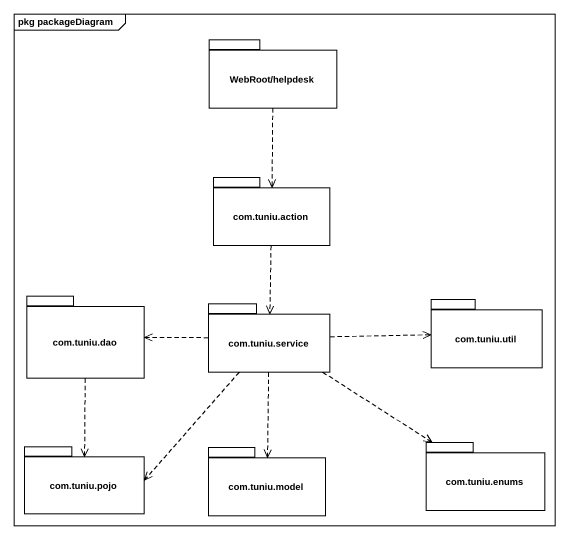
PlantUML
@startuml
mainframe pkg packageDiagram
package "WebRoot/helpdesk" as WebRoot_helpdesk {
}
package "com.tuniu.action" as com_tuniu_action {
}
package "com.tuniu.dao" as com_tuniu_dao {
}
package "com.tuniu.service" as com_tuniu_service {
}
package "com.tuniu.util" as com_tuniu_util {
}
package "com.tuniu.pojo" as com_tuniu_pojo {
}
package "com.tuniu.model" as com_tuniu_model {
}
package "com.tuniu.enums" as com_tuniu_enums {
}
WebRoot_helpdesk ..> com_tuniu_action
com_tuniu_action ..> com_tuniu_service
com_tuniu_dao ..> com_tuniu_pojo
com_tuniu_service .left.> com_tuniu_dao
com_tuniu_service .right.> com_tuniu_util
com_tuniu_service ..> com_tuniu_pojo
com_tuniu_service ..> com_tuniu_model
com_tuniu_service ..> com_tuniu_enums
@enduml
